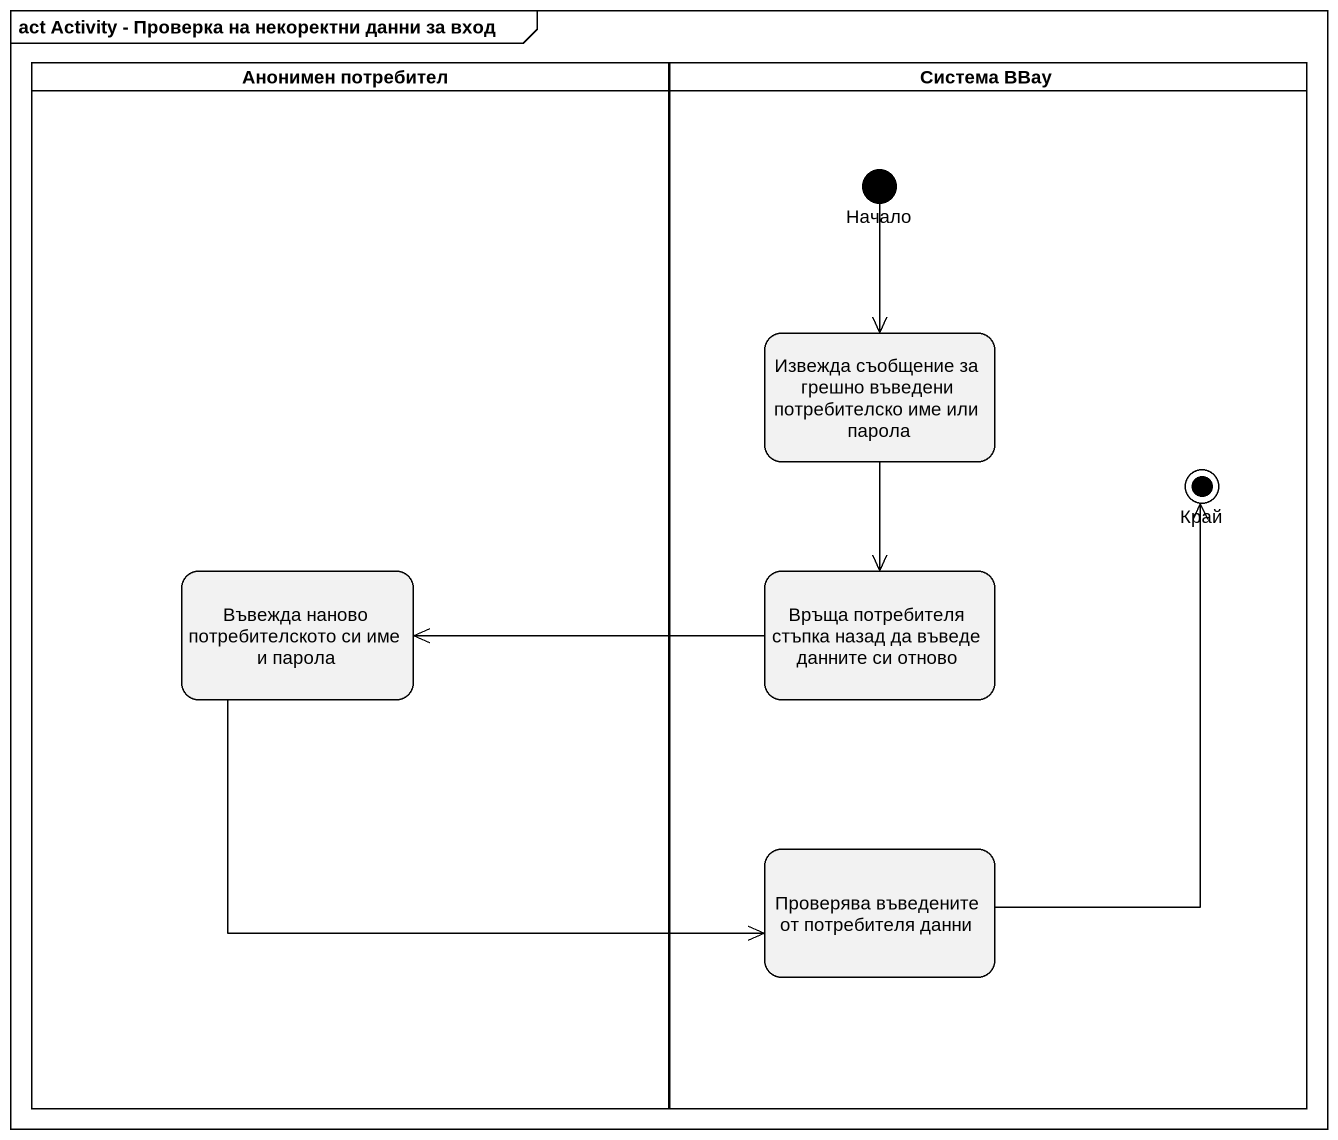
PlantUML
@startuml
mainframe act Activity - Проверка на некоректни данни за вход
hide empty description
state "Анонимен потребител" as Анонимен_потребител <<partition>> {
  state "Въвежда наново потребителското си име и парола" as Въвежда_наново
}
state "Система BBay" as Система_BBay <<partition>> {
  state Начало <<start>>
  state "Извежда съобщение за грешно въведени потребителско име или парола" as Извежда_съобщение_за_грешно
  state Край <<end>>
  state "Връща потребителя стъпка назад да въведе данните си отново" as Връща_потребителя_стъпка
  state "Проверява въведените от потребителя данни" as Проверява_въведените_от
}
Начало --> Извежда_съобщение_за_грешно
Извежда_съобщение_за_грешно --> Връща_потребителя_стъпка
Въвежда_наново -right-> Проверява_въведените_от
Връща_потребителя_стъпка -left-> Въвежда_наново
Проверява_въведените_от -up-> Край
@enduml
